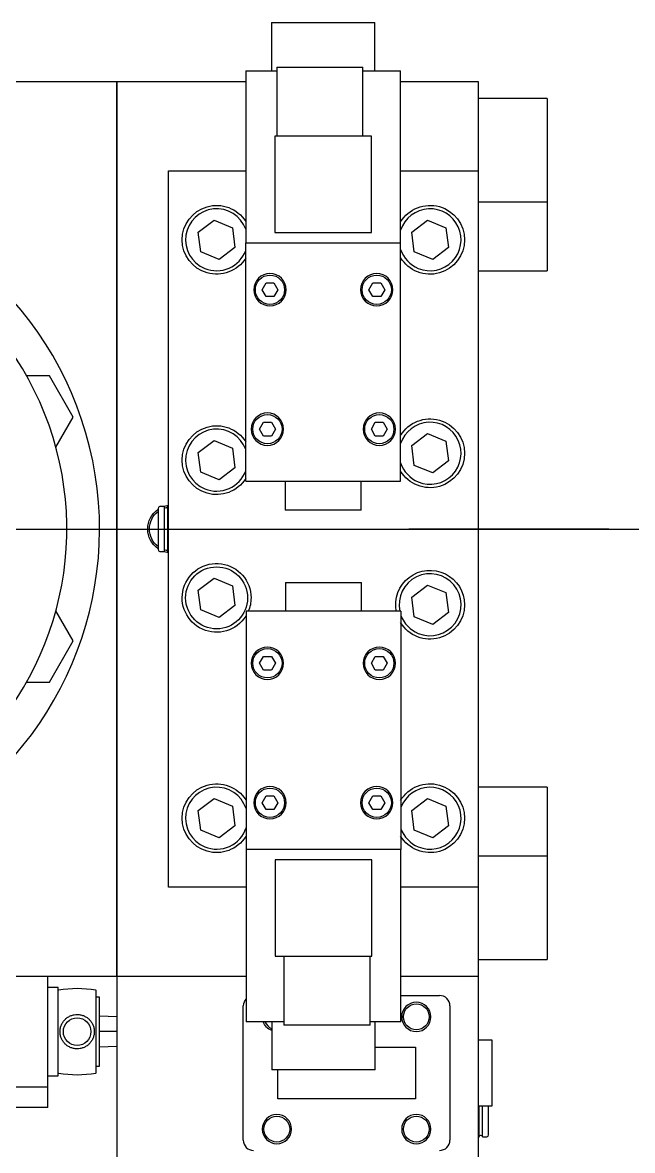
# Model space of a CAD drawing. Header units: millimetres. Extents: x 10462777 to 22643323, y 453826 to 1389191.
# Drawn here: x 11271874 to 11272045.6, y 584392.2 to 584709.4 of the extents above; entities that cross this region are included whole.
import ezdxf

# ---------------------------------------------------------------- set-up
doc = ezdxf.new("R2010")
doc.units = ezdxf.units.MM
doc.header["$LTSCALE"] = 200
doc.header["$MEASUREMENT"] = 0
for name, pattern in [('CENTER', [2, 1.25, -0.25, 0.25, -0.25]), ('CENTER2', [1.125, 0.75, -0.125, 0.125, -0.125]), ('PHANTOM', [2.5, 1.25, -0.25, 0.25, -0.25, 0.25, -0.25])]:
    doc.linetypes.add(name, pattern=pattern)
doc.layers.get('0').update_dxf_attribs({"linetype": 'CONTINUOUS'})
doc.layers.add('1', color=1, linetype='CENTER')
doc.layers.add('11', color=6, linetype='PHANTOM')

# ---------------------------------------------------------------- blocks, each defined once
blk = doc.blocks.new('A$C0AF778BD')
at = {"layer": '1', "color": 1, "linetype": 'CENTER2'}
blk.add_line((1181.22, 595.13, 0), (0, 595.13, 0), dxfattribs=at)

msp = doc.modelspace()

# ---------------------------------------------------------------- linework, layer by layer
at = {"layer": '1', "color": 252, "linetype": 'Continuous'}
for p, q in [((11271634.20753, 584692.84791), (11271900.51774, 584692.84791)), ((11271900.51774, 584692.84791), (11271900.51774, 584441.06372)), ((11271900.51774, 584692.84791), (11271936.78487, 584692.84791)), ((11271900.51774, 584441.06372), (11271900.51774, 584692.84791)), ((11271980.362, 584692.84791), (11272002.19981, 584692.84791)), ((11272002.19981, 584692.84791), (11272002.19981, 584667.66556)), ((11271915.04375, 584667.66949), (11271936.7851, 584667.66949)), ((11271915.04375, 584466.24214), (11271915.04375, 584667.66949)), ((11271980.36177, 584667.66949), (11272002.19981, 584667.66949)), ((11272002.19981, 584667.66949), (11272002.19981, 584466.24214)), ((11271936.88179, 584466.24214), (11271915.04375, 584466.24214)), ((11272002.19981, 584466.24214), (11271980.45846, 584466.24214)), ((11272002.19981, 584466.24607), (11272002.19981, 584441.06372)), ((11271900.51774, 584441.06372), (11271842.6452, 584441.06372)), ((11271900.51774, 584441.06372), (11271900.51774, 584382.95968)), ((11271936.88179, 584441.06372), (11271900.51774, 584441.06372)), ((11272002.19981, 584441.06372), (11271980.45892, 584441.06372)), ((11272002.19981, 584441.06372), (11272002.19981, 584382.95968))]:
    msp.add_line(p, q, dxfattribs=at)
at = {"layer": '1', "color": 152, "linetype": 'Continuous'}
for p in [(11270866.96783, 584566.95582), (11271027.29965, 584566.95582)]:
    msp.add_line(p, (11272280.64689, 584566.95582), dxfattribs=at)
at = {"layer": '1', "color": 60, "linetype": 'Continuous'}
for p, q in [((11271980.45846, 584435.73752), (11271991.30531, 584435.73752)), ((11271936.10646, 584395.06468), (11271936.10646, 584432.83231)), ((11271994.21051, 584432.83231), (11271994.21051, 584395.06468)), ((11271973.19621, 584421.2115), (11271984.5265, 584421.2115)), ((11271984.5265, 584421.2115), (11271984.5265, 584406.68549)), ((11271945.79047, 584406.68549), (11271945.79047, 584414.82006)), ((11271984.5265, 584406.68549), (11271945.79047, 584406.68549))]:
    msp.add_line(p, q, dxfattribs=at)
at = {"layer": '1', "color": 60, "linetype": 'Continuous', "extrusion": (0, 0, -1)}
for centre in [(-11271984.7686, 584429.73343), (-11271945.54837, 584398.16357), (-11271984.7686, 584398.16357)]:
    msp.add_circle(centre, 4.1157, dxfattribs=at)
at = {"layer": '1', "color": 60, "linetype": 'Continuous'}
for centre in [(11271984.7686, 584429.73343), (11271945.54837, 584398.16357), (11271984.7686, 584398.16357)]:
    msp.add_circle(centre, 3.6315, dxfattribs=at)
at = {"layer": '1', "color": 252, "linetype": 'Continuous', "extrusion": (0, 0, -1)}
for centre, radius, start, end in [((-11271928.60136, 584648.30148), 9.68401, 212.3268694, 147.673091), ((-11271988.6422, 584648.30148), 9.68401, 31.2412488, 180), ((-11271988.6422, 584648.30148), 9.68401, 180, 328.7587512), ((-11271928.60136, 584586.32383), 9.68401, 212.3268694, 147.673091), ((-11271988.6422, 584588.26063), 9.68401, 31.2412488, 180), ((-11271988.6422, 584588.26063), 9.68401, 180, 328.7587512), ((-11271916.01215, 584566.95582), 6.77881, 304.8469073, 55.1531512), ((-11271916.01215, 584566.95582), 6.77881, 68.214379, 81.7875036), ((-11271916.01215, 584566.95582), 6.77881, 278.2124731, 291.7855976), ((-11271928.60136, 584547.5878), 9.68401, 212.3268694, 180), ((-11271988.6422, 584545.651), 9.68401, 349.0425061, 180), ((-11271928.60136, 584547.5878), 9.68401, 180, 202.9499964), ((-11271988.6422, 584545.651), 9.68401, 180, 328.7587512), ((-11271928.60136, 584485.61015), 9.68401, 212.3268694, 147.673091), ((-11271988.6422, 584485.61015), 9.68401, 31.2412488, 180), ((-11271988.6422, 584485.61015), 9.68401, 180, 328.7587512)]:
    msp.add_arc(centre, radius, start, end, dxfattribs=at)
at = {"layer": '1', "color": 60, "linetype": 'Continuous'}
for centre, radius, start, end in [((11271939.01167, 584432.83231), 2.9052, 137.1656753, 180), ((11271991.30531, 584432.83231), 2.9052, 0, 90), ((11271945.54837, 584429.73343), 3.6315, 201.920581, 247.2523907), ((11271939.01167, 584395.06468), 2.9052, 180, 270), ((11271991.30531, 584395.06468), 2.9052, 270, 0)]:
    msp.add_arc(centre, radius, start, end, dxfattribs=at)
at = {"layer": '1', "color": 60, "linetype": 'Continuous', "extrusion": (0, 0, -1)}
msp.add_arc((-11271945.54837, 584429.73343), 4.1157, 289.9461947, 340.7624282, dxfattribs=at)
at = {"layer": '11', "color": 60, "linetype": 'Continuous'}
for p, q in [((11271944.04735, 584709.40757), (11271944.04735, 584695.84996)), ((11271944.04735, 584709.40757), (11271973.09937, 584709.40757)), ((11271973.09937, 584695.84996), (11271973.09937, 584709.40757)), ((11271936.78434, 584695.84996), (11271936.78434, 584647.42992)), ((11271936.78434, 584695.84996), (11271945.50106, 584695.84996)), ((11271945.49995, 584696.81836), (11271945.49995, 584677.45034)), ((11271945.49995, 584696.81836), (11271969.70997, 584696.81836)), ((11271969.70903, 584695.84996), (11271980.36238, 584695.84996)), ((11271969.70997, 584677.45034), (11271969.70997, 584696.81836)), ((11271980.36238, 584647.42992), (11271980.36238, 584695.84996)), ((11272021.56783, 584688.00591), (11272002.19981, 584688.00591)), ((11272021.56783, 584688.00591), (11272021.56783, 584658.95389)), ((11271945.01575, 584677.45034), (11271945.01575, 584650.33512)), ((11271972.13097, 584677.45034), (11271945.01575, 584677.45034)), ((11271972.13097, 584650.33512), (11271972.13097, 584677.45034)), ((11272002.19981, 584658.95389), (11272021.56783, 584658.95389)), ((11272021.56783, 584658.95341), (11272021.56783, 584639.58587)), ((11271923.43643, 584650.4424), (11271927.87298, 584653.8449)), ((11271927.87298, 584653.8449), (11271933.03791, 584651.70398)), ((11271983.47728, 584650.4424), (11271987.91383, 584653.8449)), ((11271987.91383, 584653.8449), (11271993.07876, 584651.70398)), ((11271924.16481, 584644.89898), (11271923.43643, 584650.4424)), ((11271933.03791, 584651.70398), (11271933.76629, 584646.16056)), ((11271945.01575, 584650.33512), (11271972.13097, 584650.33512)), ((11271984.20565, 584644.89898), (11271983.47728, 584650.4424)), ((11271993.07876, 584651.70398), (11271993.80713, 584646.16056)), ((11271936.78434, 584580.41659), (11271936.78434, 584647.42992)), ((11271936.78434, 584647.42992), (11271980.36238, 584647.42992)), ((11271980.36238, 584580.41659), (11271980.36238, 584647.42992)), ((11271929.32973, 584642.75806), (11271924.16481, 584644.89898)), ((11271933.76629, 584646.16056), (11271929.32973, 584642.75806)), ((11271989.37058, 584642.75806), (11271984.20565, 584644.89898)), ((11271993.80713, 584646.16056), (11271989.37058, 584642.75806)), ((11272002.19981, 584639.58587), (11272021.56783, 584639.58587)), ((11271941.37514, 584634.25967), (11271942.49336, 584636.19647)), ((11271942.49336, 584636.19647), (11271944.72978, 584636.19647)), ((11271944.72978, 584636.19647), (11271945.848, 584634.25967)), ((11271971.39557, 584634.25967), (11271972.51378, 584636.19647)), ((11271972.51378, 584636.19647), (11271974.75021, 584636.19647)), ((11271974.75021, 584636.19647), (11271975.86842, 584634.25967)), ((11271942.49336, 584632.32287), (11271941.37514, 584634.25967)), ((11271944.72978, 584632.32287), (11271942.49336, 584632.32287)), ((11271945.848, 584634.25967), (11271944.72978, 584632.32287)), ((11271972.51378, 584632.32287), (11271971.39557, 584634.25967)), ((11271974.75021, 584632.32287), (11271972.51378, 584632.32287)), ((11271975.86842, 584634.25967), (11271974.75021, 584632.32287)), ((11271881.59321, 584610.07685), (11271875.13365, 584610.07685)), ((11271888.30249, 584598.45604), (11271881.59321, 584610.07685)), ((11271883.40115, 584589.96668), (11271888.30249, 584598.45604)), ((11271940.64884, 584595.03944), (11271941.76706, 584596.97624)), ((11271941.76706, 584596.97624), (11271944.00348, 584596.97624)), ((11271944.00348, 584596.97624), (11271945.12169, 584595.03944)), ((11271972.12187, 584595.03944), (11271973.24008, 584596.97624)), ((11271973.24008, 584596.97624), (11271975.47651, 584596.97624)), ((11271975.47651, 584596.97624), (11271976.59472, 584595.03944)), ((11271941.76706, 584593.10264), (11271940.64884, 584595.03944)), ((11271944.00348, 584593.10264), (11271941.76706, 584593.10264)), ((11271945.12169, 584595.03944), (11271944.00348, 584593.10264)), ((11271973.24008, 584593.10264), (11271972.12187, 584595.03944)), ((11271975.47651, 584593.10264), (11271973.24008, 584593.10264)), ((11271976.59472, 584595.03944), (11271975.47651, 584593.10264)), ((11271983.47728, 584590.40155), (11271987.91383, 584593.80405)), ((11271987.91383, 584593.80405), (11271993.07876, 584591.66313)), ((11271923.43643, 584588.46475), (11271927.87298, 584591.86725)), ((11271927.87298, 584591.86725), (11271933.03791, 584589.72633)), ((11271984.20565, 584584.85813), (11271983.47728, 584590.40155)), ((11271993.07876, 584591.66313), (11271993.80713, 584586.11972)), ((11271924.16481, 584582.92133), (11271923.43643, 584588.46475)), ((11271933.03791, 584589.72633), (11271933.76629, 584584.18291)), ((11271933.76629, 584584.18291), (11271929.32973, 584580.78041)), ((11271989.37058, 584582.71722), (11271984.20565, 584584.85813)), ((11271993.80713, 584586.11972), (11271989.37058, 584582.71722)), ((11271929.32973, 584580.78041), (11271924.16481, 584582.92133)), ((11271936.78434, 584580.41659), (11271980.36238, 584580.41659)), ((11271947.92095, 584580.41659), (11271947.92095, 584572.28202)), ((11271969.22577, 584572.28202), (11271969.22577, 584580.41659)), ((11271969.22577, 584572.28202), (11271947.92095, 584572.28202)), ((11271923.43643, 584549.72872), (11271927.87298, 584553.13122)), ((11271927.87298, 584553.13122), (11271933.03791, 584550.9903)), ((11271948.01779, 584551.94561), (11271948.01779, 584543.81104)), ((11271948.01779, 584551.94561), (11271969.32261, 584551.94561)), ((11271969.32261, 584543.81104), (11271969.32261, 584551.94561)), ((11271924.16481, 584544.1853), (11271923.43643, 584549.72872)), ((11271933.03791, 584550.9903), (11271933.76629, 584545.44688)), ((11271983.47728, 584547.79192), (11271987.91383, 584551.19442)), ((11271987.91383, 584551.19442), (11271993.07876, 584549.0535)), ((11271993.07876, 584549.0535), (11271993.80713, 584543.51008)), ((11271984.20565, 584542.2485), (11271983.47728, 584547.79192)), ((11271888.30249, 584535.45559), (11271883.40115, 584543.94495)), ((11271929.32973, 584542.04438), (11271924.16481, 584544.1853)), ((11271933.76629, 584545.44688), (11271929.32973, 584542.04438)), ((11271980.45922, 584543.81104), (11271936.88118, 584543.81104)), ((11271936.88118, 584543.81104), (11271936.88118, 584476.79771)), ((11271980.45922, 584543.81104), (11271980.45922, 584476.79771)), ((11271993.80713, 584543.51008), (11271989.37058, 584540.10758)), ((11271989.37058, 584540.10758), (11271984.20565, 584542.2485)), ((11271881.59321, 584523.83478), (11271888.30249, 584535.45559)), ((11271940.64884, 584529.18819), (11271941.76706, 584531.12499)), ((11271941.76706, 584531.12499), (11271944.00348, 584531.12499)), ((11271944.00348, 584531.12499), (11271945.12169, 584529.18819)), ((11271972.12187, 584529.18819), (11271973.24008, 584531.12499)), ((11271973.24008, 584531.12499), (11271975.47651, 584531.12499)), ((11271975.47651, 584531.12499), (11271976.59472, 584529.18819)), ((11271941.76706, 584527.25139), (11271940.64884, 584529.18819)), ((11271944.00348, 584527.25139), (11271941.76706, 584527.25139)), ((11271945.12169, 584529.18819), (11271944.00348, 584527.25139)), ((11271973.24008, 584527.25139), (11271972.12187, 584529.18819)), ((11271975.47651, 584527.25139), (11271973.24008, 584527.25139)), ((11271976.59472, 584529.18819), (11271975.47651, 584527.25139)), ((11271875.13365, 584523.83478), (11271881.59321, 584523.83478)), ((11271941.37514, 584489.96796), (11271942.49336, 584491.90476)), ((11271942.49336, 584491.90476), (11271944.72978, 584491.90476)), ((11271944.72978, 584491.90476), (11271945.848, 584489.96796)), ((11271971.39557, 584489.96796), (11271972.51378, 584491.90476)), ((11271972.51378, 584491.90476), (11271974.75021, 584491.90476)), ((11271974.75021, 584491.90476), (11271975.86842, 584489.96796)), ((11272021.56783, 584494.32576), (11272002.19981, 584494.32576)), ((11272021.56783, 584494.32576), (11272021.56783, 584474.95875)), ((11271923.43643, 584487.75107), (11271927.87298, 584491.15357)), ((11271927.87298, 584491.15357), (11271933.03791, 584489.01265)), ((11271933.03791, 584489.01265), (11271933.76629, 584483.46924)), ((11271942.49336, 584488.03116), (11271941.37514, 584489.96796)), ((11271945.848, 584489.96796), (11271944.72978, 584488.03116)), ((11271972.51378, 584488.03116), (11271971.39557, 584489.96796)), ((11271975.86842, 584489.96796), (11271974.75021, 584488.03116)), ((11271983.47728, 584487.75107), (11271987.91383, 584491.15357)), ((11271987.91383, 584491.15357), (11271993.07876, 584489.01265)), ((11271993.07876, 584489.01265), (11271993.80713, 584483.46924)), ((11271924.16481, 584482.20765), (11271923.43643, 584487.75107)), ((11271944.72978, 584488.03116), (11271942.49336, 584488.03116)), ((11271974.75021, 584488.03116), (11271972.51378, 584488.03116)), ((11271984.20565, 584482.20765), (11271983.47728, 584487.75107)), ((11271929.32973, 584480.06674), (11271924.16481, 584482.20765)), ((11271933.76629, 584483.46924), (11271929.32973, 584480.06674)), ((11271989.37058, 584480.06674), (11271984.20565, 584482.20765)), ((11271993.80713, 584483.46924), (11271989.37058, 584480.06674)), ((11271936.88118, 584476.79771), (11271936.88118, 584428.37767)), ((11271980.45922, 584476.79771), (11271936.88118, 584476.79771)), ((11271980.45922, 584428.37767), (11271980.45922, 584476.79771)), ((11271972.22781, 584473.89251), (11271945.11259, 584473.89251)), ((11271945.11259, 584473.89251), (11271945.11259, 584446.77728)), ((11271972.22781, 584446.77728), (11271972.22781, 584473.89251)), ((11272021.56783, 584474.95775), (11272002.19981, 584474.95775)), ((11272021.56783, 584474.95775), (11272021.56783, 584445.90572)), ((11271945.11259, 584446.77728), (11271972.22781, 584446.77728)), ((11271947.53359, 584446.77728), (11271947.53359, 584427.40927)), ((11271971.74361, 584427.40927), (11271971.74361, 584446.77728)), ((11272002.19981, 584445.90572), (11272021.56783, 584445.90572)), ((11271881.14972, 584410.0749), (11271881.14972, 584441.06372)), ((11271884.05492, 584437.96484), (11271881.14972, 584437.96484)), ((11271884.05492, 584425.56931), (11271884.05492, 584437.96484)), ((11271884.16814, 584437.21008), (11271884.05492, 584437.19012)), ((11271894.70733, 584437.19012), (11271894.59412, 584437.21008)), ((11271894.70733, 584425.56931), (11271894.70733, 584437.19012)), ((11271895.67573, 584435.25332), (11271894.70733, 584435.25332)), ((11271895.67573, 584425.56931), (11271895.67573, 584435.25332)), ((11271900.51774, 584429.75802), (11271895.67573, 584429.92711)), ((11271947.49594, 584428.37767), (11271936.88118, 584428.37767)), ((11271944.14419, 584428.37767), (11271944.14419, 584414.82006)), ((11271980.45922, 584428.37767), (11271971.74421, 584428.37767)), ((11271973.19621, 584414.82006), (11271973.19621, 584428.37767)), ((11271884.05492, 584413.17378), (11271884.05492, 584425.56931)), ((11271894.70733, 584413.9485), (11271894.70733, 584425.56931)), ((11271900.51774, 584425.56931), (11271895.67573, 584425.56931)), ((11271895.67573, 584415.8853), (11271895.67573, 584425.56931)), ((11271971.74361, 584427.40927), (11271947.53359, 584427.40927)), ((11272006.07342, 584423.14831), (11272002.19981, 584423.14831)), ((11272006.07342, 584422.45119), (11272006.07342, 584423.14831)), ((11272006.07342, 584404.74869), (11272006.07342, 584422.45119)), ((11271900.51774, 584421.38059), (11271895.67573, 584421.2115)), ((11271894.70733, 584415.8853), (11271895.67573, 584415.8853)), ((11271881.14972, 584413.17378), (11271884.05492, 584413.17378)), ((11271884.05492, 584413.9485), (11271884.16814, 584413.92854)), ((11271894.59412, 584413.92854), (11271894.70733, 584413.9485)), ((11271973.19621, 584414.82006), (11271944.14419, 584414.82006)), ((11271864.5067, 584410.0749), (11271881.14972, 584410.0749)), ((11271881.14972, 584404.26449), (11271881.14972, 584410.0749)), ((11271881.14972, 584404.26449), (11271871.46571, 584404.26449)), ((11272002.19989, 584404.74869), (11272006.07342, 584404.74869))]:
    msp.add_line(p, q, dxfattribs=at)
at = {"layer": '11', "color": 252, "linetype": 'Continuous'}
for p, q in [((11271912.13855, 584572.76622), (11271912.13855, 584561.14541)), ((11271913.83736, 584573.25042), (11271912.62275, 584573.25042)), ((11271913.83736, 584573.25042), (11271913.83736, 584560.66121)), ((11271915.04376, 584573.25042), (11271914.79754, 584573.25042)), ((11271914.79754, 584573.25042), (11271914.79754, 584560.66121)), ((11271912.62275, 584560.66121), (11271913.83736, 584560.66121)), ((11271914.79754, 584560.66121), (11271915.04376, 584560.66121)), ((11272002.44602, 584396.03309), (11272002.44602, 584404.74909)), ((11272003.40621, 584396.03309), (11272003.40621, 584404.74909)), ((11272005.10502, 584396.51729), (11272005.10502, 584404.74887)), ((11272002.1998, 584396.03309), (11272002.44602, 584396.03309)), ((11272003.40621, 584396.03309), (11272004.62082, 584396.03309))]:
    msp.add_line(p, q, dxfattribs=at)
at = {"layer": '11', "color": 60, "linetype": 'Continuous', "extrusion": (0, 0, -1)}
for centre in [(-11271943.61157, 584634.25967), (-11271973.63199, 584634.25967), (-11271942.88527, 584595.03944), (-11271974.35829, 584595.03944), (-11271942.88527, 584529.18819), (-11271974.35829, 584529.18819), (-11271943.61157, 584489.96796), (-11271973.63199, 584489.96796)]:
    msp.add_circle(centre, 4.55148, dxfattribs=at)
at = {"layer": '11', "color": 60, "linetype": 'Continuous'}
for centre, radius in [((11271943.61157, 584634.25967), 4.1157), ((11271973.63199, 584634.25967), 4.1157), ((11271942.88527, 584595.03944), 4.1157), ((11271974.35829, 584595.03944), 4.1157), ((11271928.60136, 584547.5878), 8.71561), ((11271942.88527, 584529.18819), 4.1157), ((11271974.35829, 584529.18819), 4.1157), ((11271943.61157, 584489.96796), 4.1157), ((11271973.63199, 584489.96796), 4.1157), ((11271889.38113, 584425.56931), 3.8736)]:
    msp.add_circle(centre, radius, dxfattribs=at)
for centre, radius, start, end in [((11271798.83566, 584566.95582), 96.84007, 302.3437513, 90), ((11271928.60136, 584648.30148), 8.71561, 20.1342325, 247.4854772), ((11271988.6422, 584648.30148), 8.71561, 247.4854772, 161.8054464), ((11271798.83566, 584566.95582), 87.64027, 304.1999997, 90), ((11271928.60136, 584648.30148), 8.71561, 247.4854772, 339.8591972), ((11271988.6422, 584648.30148), 8.71561, 198.1879976, 247.4854772), ((11271988.6422, 584588.26063), 8.71561, 247.4854772, 161.8054464), ((11271928.60136, 584586.32383), 8.71561, 20.1342325, 247.4854772), ((11271988.6422, 584588.26063), 8.71561, 198.1879976, 247.4854772), ((11271928.60136, 584586.32383), 8.71561, 247.4854772, 339.8591972), ((11271988.6422, 584545.651), 8.71561, 247.4854772, 192.1804856), ((11271988.6422, 584545.651), 8.71561, 200.1286056, 247.4854772), ((11271928.60136, 584485.61015), 8.71561, 18.1936245, 247.4854772), ((11271988.6422, 584485.61015), 8.71561, 247.4854772, 159.8648384), ((11271928.60136, 584485.61015), 8.71561, 247.4854772, 341.7998689), ((11271988.6422, 584485.61015), 8.71561, 200.1286056, 247.4854772), ((11271889.38113, 584407.64573), 30.02042, 79.9999999, 100.0000001), ((11271889.38113, 584443.49288), 30.02042, 259.9999999, 280.0000001)]:
    msp.add_arc(centre, radius, start, end, dxfattribs=at)
at = {"layer": '11', "color": 252, "linetype": 'Continuous', "extrusion": (0, 0, -1)}
for centre, radius, start, end in [((-11271916.01215, 584566.95582), 6.2946, 307.9709412, 52.0221924), ((-11271914.31745, 584573.31337), 0.4842, 187.4695923, 352.5304077), ((-11271916.01215, 584566.95582), 6.2946, 71.5859685, 78.5609804), ((-11271914.31745, 584560.59827), 0.4842, 7.4695923, 172.5304077), ((-11271916.01215, 584566.95582), 6.2946, 281.4321532, 288.4071652), ((-11272002.92612, 584395.97014), 0.4842, 7.4695923, 172.5304077)]:
    msp.add_arc(centre, radius, start, end, dxfattribs=at)
at = {"layer": '11', "color": 252, "linetype": 'Continuous'}
for centre, start, end in [((11271912.62275, 584572.76622), 90, 180), ((11271912.62275, 584561.14541), 180, 270), ((11272004.62082, 584396.51729), 270, 0)]:
    msp.add_arc(centre, 0.4842, start, end, dxfattribs=at)
at = {"layer": '11', "color": 60, "linetype": 'Continuous'}
msp.add_open_spline([(11271886.06088, 584429.07123), (11271885.83116, 584428.85216), (11271885.62661, 584428.61425), (11271885.35582, 584428.22993), (11271885.2716, 584428.09721), (11271885.11556, 584427.82228), (11271885.04359, 584427.67955), (11271884.85113, 584427.24613), (11271884.75213, 584426.94759), (11271884.61256, 584426.33122), (11271884.57255, 584426.01106), (11271884.55614, 584425.37921), (11271884.57858, 584425.06432), (11271884.6862, 584424.43664), (11271884.77095, 584424.12927), (11271884.99615, 584423.54173), (11271885.13856, 584423.25676), (11271885.47556, 584422.72156), (11271885.66774, 584422.474), (11271886.09878, 584422.0177), (11271886.34018, 584421.80773), (11271886.85212, 584421.44406), (11271887.1241, 584421.28811), (11271887.557, 584421.09377), (11271887.70615, 584421.03549), (11271888.00648, 584420.935), (11271888.15832, 584420.89242), (11271888.6188, 584420.7873), (11271888.93314, 584420.74712), (11271889.57252, 584420.73004), (11271889.88775, 584420.75324), (11271890.50967, 584420.86065), (11271890.81963, 584420.94641), (11271891.40892, 584421.17426), (11271891.68935, 584421.31572), (11271892.22227, 584421.65361), (11271892.4734, 584421.85012), (11271892.92693, 584422.28233), (11271893.13244, 584422.51996), (11271893.49849, 584423.03919), (11271893.65335, 584423.31265), (11271893.84497, 584423.74316), (11271893.90201, 584423.89008), (11271894.00207, 584424.19094), (11271894.04513, 584424.34546), (11271894.15009, 584424.8094), (11271894.18925, 584425.12224), (11271894.20632, 584425.75504), (11271894.18323, 584426.07696), (11271894.07646, 584426.69958), (11271893.99327, 584427.00372), (11271893.76605, 584427.5975), (11271893.62391, 584427.88111), (11271893.28992, 584428.41232), (11271893.09527, 584428.66388), (11271892.66182, 584429.12261), (11271892.42553, 584429.32808), (11271891.91392, 584429.69222), (11271891.6357, 584429.85169), (11271891.06129, 584430.10939), (11271890.76325, 584430.20958), (11271890.29938, 584430.31584), (11271890.1412, 584430.3439), (11271889.82609, 584430.38374), (11271889.66846, 584430.39575), (11271889.19535, 584430.40852), (11271888.8784, 584430.38603), (11271888.24923, 584430.27741), (11271887.94528, 584430.19297), (11271887.35758, 584429.96626), (11271887.0714, 584429.82206), (11271886.53874, 584429.48408), (11271886.2906, 584429.2903), (11271886.06088, 584429.07123)], degree=3, knots=[0, 0, 0, 0, 0.03125, 0.03125, 0.046875, 0.046875, 0.0625, 0.0625, 0.09375, 0.09375, 0.125, 0.125, 0.15625, 0.15625, 0.1875, 0.1875, 0.21875, 0.21875, 0.25, 0.25, 0.28125, 0.28125, 0.3125, 0.3125, 0.328125, 0.328125, 0.34375, 0.34375, 0.375, 0.375, 0.40625, 0.40625, 0.4375, 0.4375, 0.46875, 0.46875, 0.5, 0.5, 0.53125, 0.53125, 0.5625, 0.5625, 0.578125, 0.578125, 0.59375, 0.59375, 0.625, 0.625, 0.65625, 0.65625, 0.6875, 0.6875, 0.71875, 0.71875, 0.75, 0.75, 0.78125, 0.78125, 0.8125, 0.8125, 0.84375, 0.84375, 0.859375, 0.859375, 0.875, 0.875, 0.90625, 0.90625, 0.9375, 0.9375, 0.96875, 0.96875, 1, 1, 1, 1], dxfattribs=at)

# ---------------------------------------------------------------- block references
at = {"ltscale": 10}
msp.add_blockref('A$C0AF778BD', (11271982.66766, 583971.82314, 0), dxfattribs=at)

doc.saveas('drawing.dxf')
